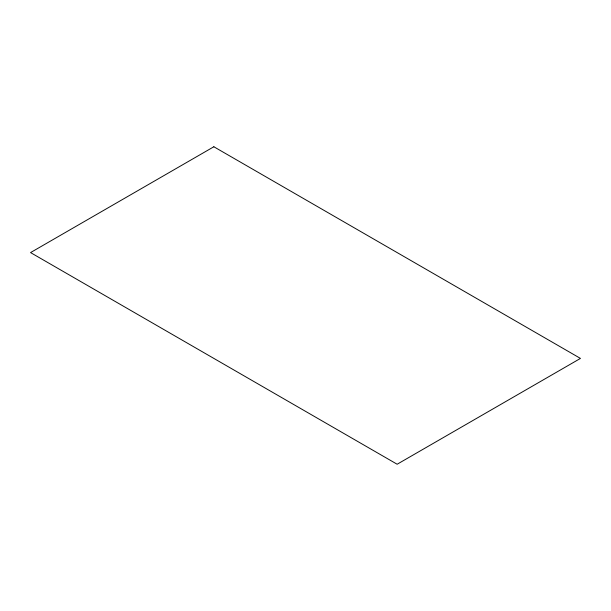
<?xml version="1.0" encoding="UTF-8"?>
<svg xmlns="http://www.w3.org/2000/svg" width="611" height="611" viewBox="0 0 611 611"><rect width="100%" height="100%" fill="white"/><g stroke="black" fill="none" stroke-linecap="round" stroke-linejoin="round"><path stroke-width="0.92" d="M213.85 146.762L30.55 252.587L397.15 464.238L580.45 358.413L213.85 146.762"/></g></svg>
